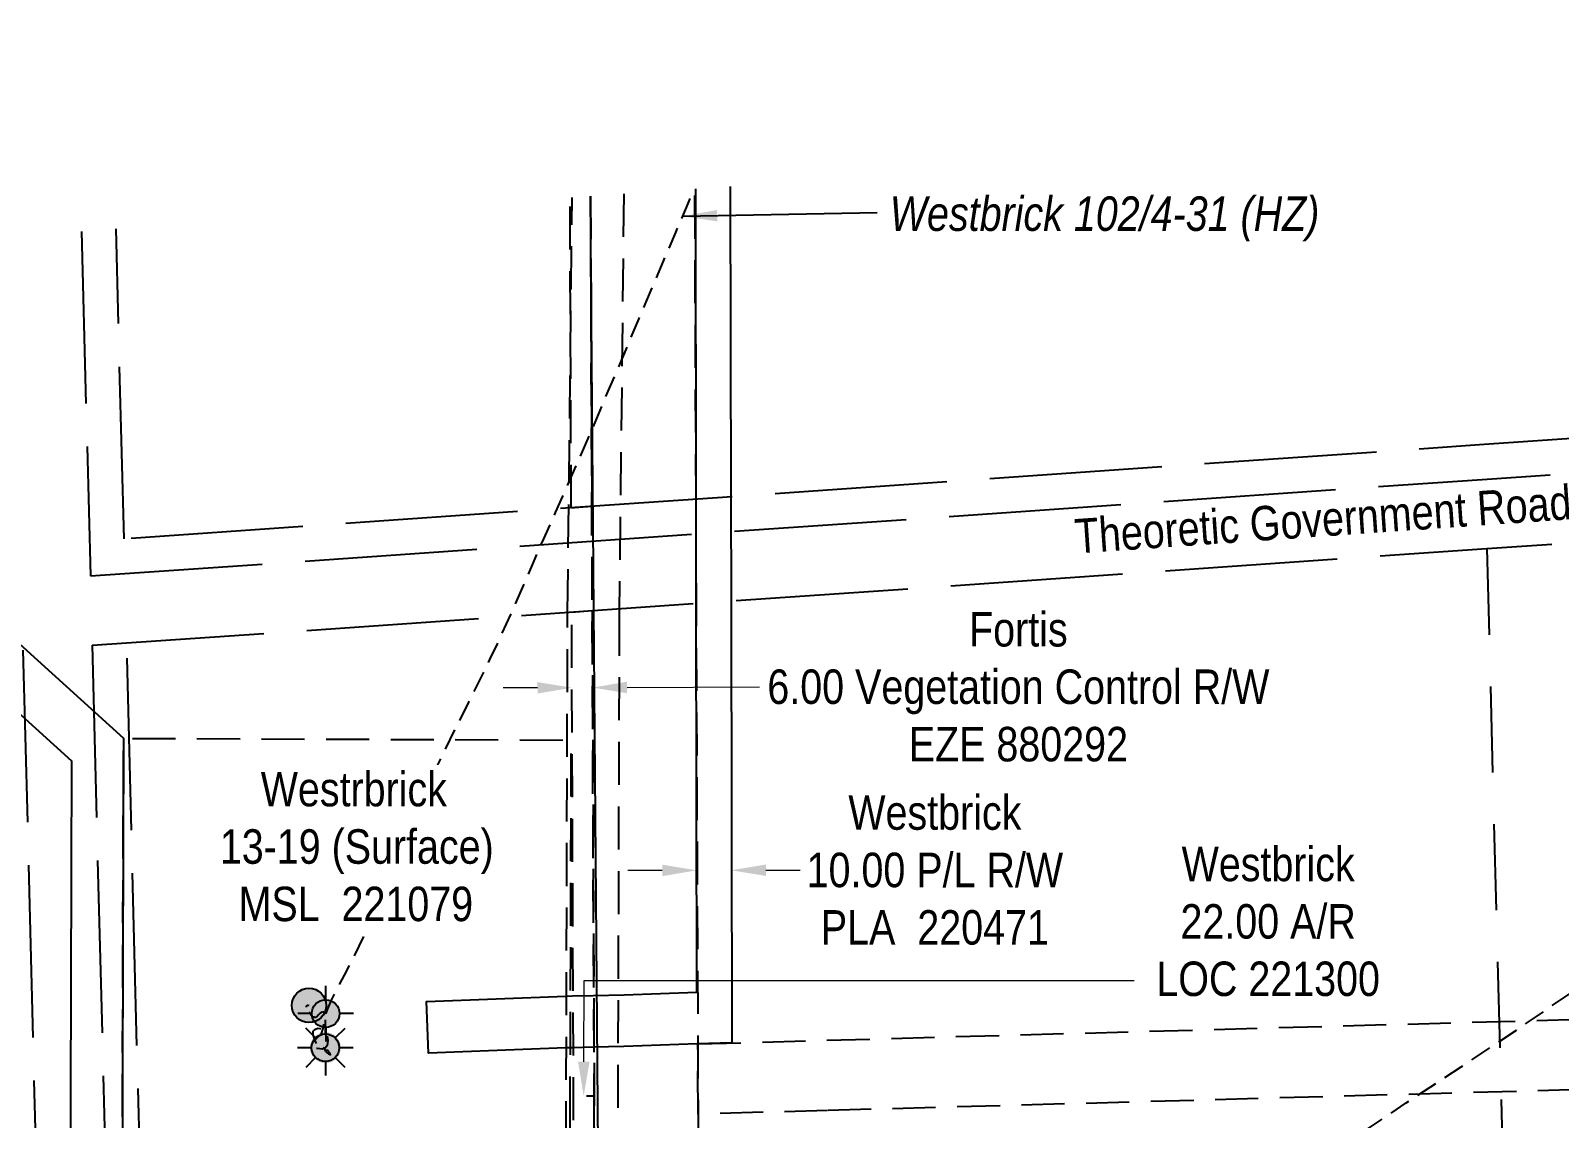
# Model space of a CAD drawing. Extents: x 622647 to 625054, y 5841508 to 5846238.
# Drawn here: x 624105.8 to 624549.8, y 5843339.3 to 5843655.1 of the extents above; entities that cross this region are included whole.
import ezdxf
from ezdxf.enums import TextEntityAlignment as Align

# ---------------------------------------------------------------- set-up
doc = ezdxf.new("R2010")
doc.units = 0
doc.header["$LTSCALE"] = 5
doc.header["$PDSIZE"] = 0.5
for name, pattern in [('DASHED1', [0.375, 0.25, -0.125]), ('foc-ACCESSROAD', [3.75, 2.5, -1.25]), ('foc-DOT', [1, 0.2, -0.8]), ('foc-FLOWLINE', [3.75, 2.5, -1.25]), ('foc-LSD', [8, 5, -3]), ('foc-UNSURVEYED', [12.5, 10, -2.5])]:
    doc.linetypes.add(name, pattern=pattern)
doc.layers.get('Defpoints').update_dxf_attribs({"color": 9})
for name, color, linetype in [('ABADATA-DRILL-T', 8, 'Continuous'), ('AS-POWER', 104, 'foc-POWER'), ('C-AR', 13, 'foc-ACCESSROAD'), ('C-RW', 13, 'Continuous'), ('C-WS', 13, 'foc-ACCESSROAD'), ('DETAIL-HZ-Existing', 8, 'foc-DOT'), ('DRILL-T', 8, 'Continuous'), ('F-AR', 190, 'foc-ACCESSROAD'), ('F-EZE', 190, 'foc-FLOWLINE'), ('F-RW', 190, 'Continuous'), ('F-WS', 190, 'foc-ACCESSROAD'), ('F-WS-S', 190, 'Continuous'), ('L-ROAD-T', 7, 'Continuous'), ('L-SECTION-LSD', 7, 'foc-LSD'), ('L-USEC', 7, 'foc-UNSURVEYED')]:
    doc.layers.add(name, color=color, linetype=linetype)
for name, color, linetype, lineweight in [('C-WS-T', 13, 'Continuous', 9), ('F-AR-T', 190, 'Continuous', 9), ('F-EZE-T', 190, 'Continuous', 9), ('F-RW-T', 190, 'Continuous', 9), ('F-WS-T', 190, 'Continuous', 9)]:
    doc.layers.add(name, color=color, linetype=linetype, lineweight=lineweight)
doc.styles.add('80CG', font='ARIALN.TTF', dxfattribs={"height": 10})
doc.styles.add('80L', font='ARIALN.TTF', dxfattribs={"height": 10})
doc.styles.add('foc-LtypeFont', font='ARIALN.TTF', dxfattribs={"height": 7.35})
doc.linetypes.add('foc-POWER', pattern='A,6,-1,["P",foc-LtypeFont,S=0.2,R=0,X=-0.625,Y=-0.75],-1.24,4', length=12.24)
doc.linetypes.add('foc-POWER-NOLINE', pattern='A,0,-4,["P",foc-LtypeFont,S=0.2,R=0,X=-0.625,Y=-0.75],-8.24', length=12.24)
doc.dimstyles.new('Compass 5 000', dxfattribs={"dimscale": 5, "dimtxt": 9, "dimasz": 2, "dimexe": 0.2, "dimexo": 0.0625, "dimgap": 0.5, "dimtad": 0, "dimtih": 1, "dimtoh": 1, "dimzin": 0, "dimdsep": 46, "dimtxsty": '80CG', "dimcen": 0.1, "dimse1": 1, "dimse2": 1, "dimclrd": 256, "dimclrt": 256, "dimaunit": 1, "dimadec": 4, "dimazin": 0, "dimtfac": 0.06, "dimtofl": 0, "dimtmove": 0, "dimatfit": 1, "dimfxl": 0.2, "dimtolj": 1, "dimtzin": 0, "dimlwd": -1, "dimarcsym": 0})

# ---------------------------------------------------------------- blocks, each defined once
blk = doc.blocks.new('*D434')
at = {"layer": 'C-WS-T', "transparency": 16777216}
for p, q in [((624107.41, 5843312.69), (624097.41, 5843312.72)), ((624142.41, 5843312.58), (624152.41, 5843312.55))]:
    blk.add_line(p, q, dxfattribs=at)
for points in [[(624107.42, 5843314.36), (624107.41, 5843311.02), (624117.41, 5843312.66)], [(624142.41, 5843314.25), (624142.4, 5843310.92), (624132.41, 5843312.61)]]:
    blk.add_solid(points, dxfattribs=at)
at = {"layer": 'Defpoints', "color": 0, "transparency": 16777216}
for p in [(624117.42, 5843313.49), (624132.41, 5843313.45), (624132.41, 5843312.61)]:
    blk.add_point(p, dxfattribs=at)
at = {"layer": 'C-WS-T', "transparency": 16777216, "insert": (624058.33, 5843312.72), "char_height": 10, "attachment_point": 5, "style": '80CG'}
blk.add_mtext('\\A1;Obsidian\\P15.00 P/L R/W\\PPLA 200545', dxfattribs=at)
blk = doc.blocks.new('*D435')
at = {"layer": 'Defpoints', "color": 0, "transparency": 16777216}
for p in [(624299.29, 5843418.02), (624309.36, 5843418.04), (624309.37, 5843411.36)]:
    blk.add_point(p, dxfattribs=at)
at = {"layer": 'F-RW-T', "transparency": 16777216}
for p, q in [((624289.3, 5843411.33), (624279.3, 5843411.32)), ((624319.37, 5843411.37), (624329.37, 5843411.39))]:
    blk.add_line(p, q, dxfattribs=at)
for points in [[(624289.3, 5843413), (624289.31, 5843409.66), (624299.3, 5843411.34)], [(624319.37, 5843413.04), (624319.37, 5843409.71), (624309.37, 5843411.36)]]:
    blk.add_solid(points, dxfattribs=at)
at = {"layer": 'F-RW-T', "transparency": 16777216, "insert": (624368.46, 5843411.39), "char_height": 10, "attachment_point": 5, "style": '80CG'}
blk.add_mtext('\\A1;Westbrick\\P10.00 P/L R/W\\PPLA  220471', dxfattribs=at)
blk = doc.blocks.new('*D436')
at = {"layer": 'Defpoints', "color": 0, "transparency": 16777216}
for p in [(624261.27, 5843309.21), (624261.22, 5843295.24), (624276.22, 5843295.19)]:
    blk.add_point(p, dxfattribs=at)
at = {"layer": 'F-EZE-T', "transparency": 16777216}
for p, q in [((624251.27, 5843309.24), (624241.27, 5843309.27)), ((624286.26, 5843309.13), (624303.41, 5843309.08))]:
    blk.add_line(p, q, dxfattribs=at)
for points in [[(624251.27, 5843310.9), (624251.26, 5843307.57), (624261.27, 5843309.21)], [(624286.26, 5843310.8), (624286.25, 5843307.47), (624276.26, 5843309.16)]]:
    blk.add_solid(points, dxfattribs=at)
at = {"layer": 'F-EZE-T', "transparency": 16777216, "insert": (624362.55, 5843309.08), "char_height": 10, "attachment_point": 5, "style": '80CG'}
blk.add_mtext('\\A1;Fortis\\P15.00 Power Line R/W\\PEZE 100230', dxfattribs=at)
blk = doc.blocks.new('*D439')
at = {"layer": 'Defpoints', "color": 0, "transparency": 16777216}
for p in [(624263.04, 5843466.58), (624269.04, 5843466.6), (624269.05, 5843464.39)]:
    blk.add_point(p, dxfattribs=at)
at = {"layer": 'F-EZE-T', "transparency": 16777216}
for p, q in [((624279.05, 5843464.42), (624317.55, 5843464.58)), ((624253.05, 5843464.32), (624243.05, 5843464.28))]:
    blk.add_line(p, q, dxfattribs=at)
for points in [[(624253.04, 5843465.99), (624253.06, 5843462.66), (624263.05, 5843464.36)], [(624279.04, 5843466.09), (624279.05, 5843462.76), (624269.05, 5843464.39)]]:
    blk.add_solid(points, dxfattribs=at)
at = {"layer": 'F-EZE-T', "transparency": 16777216, "insert": (624392.71, 5843464.58), "char_height": 10, "attachment_point": 5, "style": '80CG'}
blk.add_mtext('\\A1;Fortis\\P6.00 Vegetation Control R/W\\PEZE 880292', dxfattribs=at)
blk = doc.blocks.new('Gabd')
h = blk.add_hatch(color=255)
h.dxf.hatch_style = 1
edge = h.paths.add_edge_path()
edge.add_arc((0, 0), 0.8, 0, 360)
for p, q in [((0, 0.808), (0, 1.616)), ((-0.808, 0), (-1.616, 0)), ((1.616, 0), (0.808, 0)), ((0, -0.808), (0, -1.616))]:
    blk.add_line(p, q)
blk.add_circle((0, 0), 0.8)
blk = doc.blocks.new('GAS')
h = blk.add_hatch(color=255)
h.dxf.hatch_style = 1
edge = h.paths.add_edge_path()
edge.add_arc((0, 0), 0.9, 0, 360)
for p, q in [((-0.571, 0.571), (-1.142, 1.142)), ((0, 0.808), (0, 1.616)), ((0.571, 0.571), (1.142, 1.142)), ((-0.808, 0), (-1.616, 0)), ((1.616, 0), (0.808, 0)), ((-0.571, -0.571), (-1.142, -1.142)), ((0, -0.808), (0, -1.616)), ((1.142, -1.142), (0.571, -0.571))]:
    blk.add_line(p, q)
blk.add_circle((0, 0), 0.8)
blk = doc.blocks.new('BH-Existing')
at = {"layer": 'ABADATA-DRILL-T'}
h = blk.add_hatch(color=256, dxfattribs=at)
h.dxf.hatch_style = 1
edge = h.paths.add_edge_path()
edge.add_arc((0, 0), 0.5, 0, 360)
blk.add_circle((0, 0), 0.5, dxfattribs=at)

msp = doc.modelspace()

# ---------------------------------------------------------------- linework, layer by layer
at = {"layer": 'AS-POWER', "linetype": 'foc-POWER-NOLINE', "flags": 128}
msp.add_lwpolyline([(624284.84, 5842904.246), (624270.169, 5842948.847), (624270.609, 5843053.025), (624270.654, 5843069.064), (624270.936, 5843164.282), (624271.273, 5843259.039), (624268.488, 5843607.069)], dxfattribs=at)
at = {"layer": 'C-AR'}
msp.add_lwpolyline([(624298.657, 5843607.187), (624301.226, 5842951.057), (624316.36, 5842905.054), (624295.297, 5842904.514), (624288.677, 5842904.344), (624284.84, 5842904.246), (624271.076, 5842946.088), (624268.488, 5843607.069)], dxfattribs=at)
at = {"layer": 'C-RW'}
msp.add_lwpolyline([(623975.454, 5843592.279), (624132.827, 5843449.674), (624132.032, 5843189.759), (624201.447, 5843114.154), (624190.387, 5843104.03), (624117.02, 5843183.939), (624117.812, 5843443.045), (623953.706, 5843591.75)], dxfattribs=at)
at = {"layer": 'C-WS'}
msp.add_lwpolyline([(624337.311, 5843341.628), (624299.701, 5843340.583), (624299.621, 5843360.977), (624686.725, 5843371.779), (624686.347, 5843385.345), (624760.804, 5843387.414), (624764.84, 5843387.526), (624777.844, 5843387.887), (624782.131, 5843388.006), (624808.292, 5843388.734), (624811.68, 5843266.789), (624689.736, 5843263.4), (624687.292, 5843351.353), (624337.311, 5843341.628)], close=True, dxfattribs=at)
at = {"layer": 'DETAIL-HZ-Existing', "linetype": 'DASHED1', "ltscale": 5, "flags": 128}
for points in [[(624189.458, 5843112.403), (624189.458, 5843112.403), (624189.553, 5843112.226), (624189.755, 5843111.751), (624190.047, 5843111.308), (624190.549, 5843110.831), (624190.914, 5843110.63), (624190.975, 5843111.002), (624190.795, 5843111.787), (624190.014, 5843112.958), (624188.608, 5843113.972), (624186.983, 5843114.531), (624186.621, 5843114.632), (624186.107, 5843114.769), (624185.102, 5843114.943), (624184.279, 5843115.462), (624184.431, 5843116.146), (624185.055, 5843116.402), (624185.907, 5843116.344), (624186.56, 5843116.241), (624187.043, 5843116.113), (624187.436, 5843116.003), (624187.822, 5843115.783), (624188.157, 5843115.561), (624188.411, 5843115.408), (624188.782, 5843115.397), (624189.185, 5843115.667), (624189.369, 5843115.902), (624189.384, 5843116.103), (624189.323, 5843116.541), (624189.04, 5843117.054), (624188.968, 5843117.122), (624188.887, 5843117.16), (624188.816, 5843117.209), (624188.842, 5843117.339), (624189.026, 5843117.574), (624189.377, 5843117.933), (624189.906, 5843118.387), (624190.622, 5843118.935), (624191.505, 5843119.608), (624192.536, 5843120.375), (624193.755, 5843121.216), (624195.193, 5843122.103), (624196.86, 5843123.016), (624198.784, 5843124.035), (624200.923, 5843125.29), (624203.187, 5843126.749), (624205.595, 5843128.401), (624208.18, 5843130.217), (624210.992, 5843132.12), (624214.002, 5843134.117), (624217.258, 5843136.261), (624220.752, 5843138.511), (624224.402, 5843140.915), (624228.306, 5843143.536), (624232.338, 5843146.24), (624236.676, 5843149.121), (624241.262, 5843152.099), (624246.054, 5843155.203), (624251.052, 5843158.481), (624256.316, 5843161.887), (624261.659, 5843165.395), (624267.144, 5843169.166), (624272.683, 5843173.209), (624278.256, 5843177.472), (624283.874, 5843181.907), (624289.502, 5843186.363), (624295.426, 5843190.975), (624301.579, 5843195.654), (624307.909, 5843200.447), (624314.366, 5843205.314), (624320.913, 5843210.223), (624327.549, 5843215.174), (624334.274, 5843220.147), (624341.04, 5843225.101), (624347.854, 5843230.117), (624354.736, 5843235.204), (624361.747, 5843240.335), (624368.847, 5843245.528), (624376.085, 5843250.805), (624383.343, 5843256.042), (624391.23, 5843261.735), (624405.029, 5843271.741), (624408.221, 5843274.073), (624412.385, 5843277.11), (624419.905, 5843282.674), (624427.483, 5843288.35), (624434.933, 5843293.922), (624442.649, 5843299.631), (624450.339, 5843305.229), (624458.118, 5843310.849), (624465.926, 5843316.501), (624473.656, 5843322.08), (624489.281, 5843333.063), (624505.311, 5843343.825), (624521.299, 5843354.287), (624537.351, 5843365.001), (624553.27, 5843375.801), (624569.258, 5843386.673), (624585.099, 5843397.401), (624601.234, 5843407.986), (624617.547, 5843418.266), (624633.9, 5843428.527), (624650.017, 5843439.022), (624665.865, 5843449.89), (624681.524, 5843461.094), (624697.131, 5843472.376), (624712.778, 5843483.63), (624728.318, 5843494.79), (624744.037, 5843506.015), (624759.974, 5843516.916), (624776.122, 5843527.361), (624792.264, 5843537.687), (624808.338, 5843548.311), (624824.308, 5843559.093), (624840.045, 5843569.968), (624855.776, 5843581.073), (624871.637, 5843592.232), (624887.282, 5843603.175), (624903.079, 5843614.092), (624918.942, 5843625.111), (624934.715, 5843636.167), (624950.527, 5843647.245), (624961.677, 5843655.094)], [(624191.448, 5843359.861), (624191.448, 5843359.861), (624191.428, 5843359.83), (624191.35, 5843359.778), (624191.221, 5843359.725), (624191.17, 5843359.743), (624191.089, 5843359.802), (624190.909, 5843359.777), (624190.9, 5843359.747), (624190.941, 5843359.728), (624191.033, 5843359.64), (624191.209, 5843359.424), (624191.377, 5843359.089), (624191.506, 5843358.752), (624191.742, 5843358.528), (624192.057, 5843358.326), (624192.352, 5843358.133), (624192.626, 5843357.96), (624192.871, 5843357.796), (624192.954, 5843357.688), (624192.933, 5843357.728), (624192.918, 5843357.888), (624192.833, 5843358.115), (624192.696, 5843358.382), (624192.58, 5843358.599), (624192.476, 5843358.777), (624192.292, 5843358.912), (624192.109, 5843359.017), (624191.898, 5843359.062), (624191.629, 5843359.025), (624191.509, 5843359.012), (624191.259, 5843359.026), (624190.987, 5843359.109), (624190.174, 5843359.578), (624189.355, 5843360.337), (624188.78, 5843361.303), (624188.281, 5843362.431), (624187.88, 5843363.641), (624187.934, 5843364.642), (624188.538, 5843365.288), (624189.253, 5843365.496), (624189.946, 5843365.394), (624190.68, 5843365.233), (624191.444, 5843364.712), (624191.952, 5843363.625), (624192.125, 5843361.919), (624191.981, 5843360.505), (624191.529, 5843359.793), (624190.568, 5843359.448), (624189.084, 5843359.59), (624187.977, 5843359.822), (624187.775, 5843359.897), (624187.405, 5843360.288), (624187.377, 5843361.007), (624187.97, 5843361.682), (624188.829, 5843362.525), (624189.747, 5843363.388), (624190.05, 5843363.656), (624190.197, 5843363.78), (624190.304, 5843363.913), (624190.361, 5843364.014), (624190.548, 5843364.529), (624190.765, 5843365.445), (624190.992, 5843366.731), (624191.254, 5843368.238), (624191.682, 5843369.86), (624192.357, 5843371.628), (624193.237, 5843373.621), (624194.349, 5843375.91), (624195.616, 5843378.393), (624197, 5843380.959), (624199.892, 5843386.435), (624202.71, 5843392.409), (624205.185, 5843398.884), (624206.249, 5843402.293), (624207.31, 5843405.761), (624208.452, 5843409.251), (624209.912, 5843412.769), (624211.738, 5843416.477), (624213.755, 5843420.54), (624215.824, 5843424.904), (624217.989, 5843429.461), (624220.288, 5843434.202), (624222.694, 5843439.105), (624225.166, 5843444.149), (624227.694, 5843449.336), (624230.378, 5843454.696), (624233.215, 5843460.34), (624236.163, 5843466.307), (624239.215, 5843472.547), (624242.272, 5843478.958), (624245.323, 5843485.628), (624248.384, 5843492.668), (624251.577, 5843500.022), (624254.896, 5843507.559), (624258.253, 5843515.168), (624261.666, 5843522.907), (624265.167, 5843530.759), (624268.663, 5843538.791), (624272.126, 5843546.942), (624275.639, 5843555.085), (624279.119, 5843563.326), (624282.581, 5843571.517), (624286.101, 5843579.79), (624289.629, 5843588.133), (624293.217, 5843596.487), (624296.803, 5843604.901), (624298.657, 5843609.159)], [(624191.532, 5843369.768), (624191.532, 5843369.768), (624191.43, 5843369.855), (624191.338, 5843369.943), (624191.205, 5843370.04), (624191.083, 5843370.107), (624190.982, 5843370.154), (624190.75, 5843370.228), (624190.64, 5843370.235), (624190.54, 5843370.223), (624190.422, 5843370.17), (624190.283, 5843370.096), (624190.136, 5843370.002), (624190.008, 5843369.909), (624189.871, 5843369.816), (624189.733, 5843369.702), (624189.597, 5843369.578), (624189.48, 5843369.445), (624189.354, 5843369.272), (624189.034, 5843368.904), (624188.887, 5843368.75), (624188.789, 5843368.688), (624188.739, 5843368.686), (624188.67, 5843368.664), (624188.54, 5843368.641), (624188.37, 5843368.657), (624188.179, 5843368.692), (624187.997, 5843368.747), (624187.743, 5843368.911), (624187.569, 5843369.066), (624187.425, 5843369.203), (624186.996, 5843369.962), (624186.202, 5843370.502), (624185.702, 5843370.489), (624185.819, 5843370.592), (624185.688, 5843370.629), (624185.754, 5843370.431), (624185.975, 5843370.376), (624185.951, 5843370.916), (624185.958, 5843371.826), (624186.177, 5843372.242), (624186.539, 5843372.181), (624186.68, 5843372.135)]]:
    msp.add_lwpolyline(points, dxfattribs=at)
at = {"layer": 'F-AR', "flags": 128}
msp.add_lwpolyline([(624262.384, 5843323.828), (624269.442, 5843323.805), (624269.511, 5843345.797), (624262.454, 5843345.82)], close=True, dxfattribs=at)
at = {"layer": 'F-AR-T'}
for p, q in [((624266.498, 5843355.803), (624266.572, 5843379.334)), ((624266.572, 5843379.334), (624426.325, 5843379.334))]:
    msp.add_line(p, q, dxfattribs=at)
msp.add_solid([(624264.831, 5843355.809), (624268.164, 5843355.798), (624266.466, 5843345.807)], dxfattribs=at)
at = {"layer": 'F-EZE'}
for points in [[(624353.091, 5842586.81), (624350.986, 5842686.855), (624348.981, 5842782.198), (624345.245, 5842783.692), (624307.199, 5842798.911), (624285.344, 5842883.393), (624263.82, 5842966.089), (624261.357, 5842975.582), (624260.542, 5843069.302), (624261.799, 5843486.244), (624263.101, 5843606.695)], [(624268.488, 5843607.069), (624268.841, 5843516.968), (624263.779, 5843516.617), (624262.845, 5843516.553), (624262.492, 5843606.653)], [(624278.107, 5843607.735), (624276.793, 5843486.14), (624275.537, 5843069.345), (624276.335, 5842977.594), (624295.297, 5842904.513), (624319.816, 5842810.022), (624348.646, 5842798.491), (624348.622, 5842799.588), (624363.622, 5842799.897), (624365.978, 5842687.893), (624368.082, 5842587.848)]]:
    msp.add_lwpolyline(points, dxfattribs=at)
msp.add_lwpolyline([(624268.959, 5843486.74), (624271.076, 5842946.088), (624284.84, 5842904.246), (624285.354, 5842883.399), (624265.082, 5842945.093), (624262.963, 5843486.324)], close=True, dxfattribs=at)
at = {"layer": 'F-RW'}
msp.add_lwpolyline([(624309.037, 5843609.878), (624309.208, 5843519.754), (624309.256, 5843489.52), (624309.447, 5843361.296), (624299.385, 5843360.969), (624278.135, 5843360.25), (624269.194, 5843360.012), (624263.135, 5843359.853), (624261.284, 5843359.856), (624221.41, 5843358.276), (624220.817, 5843373.232), (624261.297, 5843374.838), (624263.197, 5843374.878), (624269.17, 5843375.009), (624278.207, 5843375.224), (624299.361, 5843375.995), (624299.18, 5843488.822), (624299.132, 5843519.056), (624298.988, 5843609.182)], dxfattribs=at)
at = {"layer": 'F-WS', "flags": 128}
msp.add_lwpolyline([(624132.032, 5843189.759), (624132.827, 5843449.674), (624262.78, 5843449.142), (624261.96, 5843189.327)], dxfattribs=at)
at = {"layer": 'L-SECTION-LSD', "flags": 128}
msp.add_lwpolyline([(624528.785, 5843504.74), (624549.388, 5842700.611)], dxfattribs=at)
at = {"layer": 'L-USEC'}
for p, q in [((624120.639, 5843596.826), (624123.191, 5843496.799)), ((624132.973, 5843507.555), (624130.678, 5843597.521))]:
    msp.add_line(p, q, dxfattribs=at)
at = {"layer": 'L-USEC', "flags": 128}
for points in [[(624933.131, 5843562.991), (624528.012, 5843534.924), (624528.012, 5843534.924), (624132.973, 5843507.555)], [(624123.191, 5843496.799), (624527.395, 5843524.802), (624932.517, 5843552.87)], [(624123.704, 5843476.677), (624528.785, 5843504.74), (624933.907, 5843532.809)], [(624103.623, 5843475.285), (624113.88, 5843073.219), (624124.136, 5842671.153)], [(624123.704, 5843476.677), (624133.983, 5843073.732), (624144.239, 5842671.666)], [(624154.257, 5842673.24), (624144.002, 5843075.307), (624133.744, 5843477.372)]]:
    msp.add_lwpolyline(points, dxfattribs=at)

# ---------------------------------------------------------------- block references
at = {"layer": 'ABADATA-DRILL-T', "xscale": 10.00000000000002, "yscale": 10.00000000000002, "zscale": 10.00000000000002}
msp.add_blockref('BH-Existing', (624186.68, 5843372.135), dxfattribs=at)
at = {"layer": 'F-WS-S'}
for name, p, xscale, yscale, zscale in [('Gabd', (624191.532, 5843369.768), 5.001828668561226, 5.001828668561226, 5.001828668561226), ('GAS', (624191.448, 5843359.861), 5.000000000000008, 5.000000000000008, 5.000000000000008)]:
    msp.add_blockref(name, p, dxfattribs=dict(at, xscale=xscale, yscale=yscale, zscale=zscale))

# ---------------------------------------------------------------- texts
at = {"layer": 'DRILL-T', "insert": (624355.363, 5843606.96), "char_height": 10, "attachment_point": 1, "style": '80L'}
msp.add_mtext_dynamic_manual_height_columns('{\\fArial Narrow|b0|i1|c0|p34;Westbrick 102/4-31 (HZ)}', width=125.72756, gutter_width=50, heights=[0], dxfattribs=at)
at = {"layer": 'F-AR-T', "insert": (624465.251, 5843396.462), "char_height": 9.99639, "attachment_point": 5, "style": '80CG'}
msp.add_mtext('\\A1;Westbrick\\P22.00 A/R\\PLOC 221300', dxfattribs=at)
at = {"layer": 'L-ROAD-T', "style": '80L'}
msp.add_text('Theoretic Government Road Allowance', height=9.99639, rotation=3.9633, dxfattribs=at).set_placement((624508.798, 5843515.201), align=Align.MIDDLE_CENTER)

# ---------------------------------------------------------------- dimensions: what is measured, and where the dimension line sits
at = {"layer": 'C-WS-T'}
dim = msp.add_linear_dim(base=(624132.408, 5843312.614), p1=(624117.416, 5843313.494), p2=(624132.41, 5843313.448), angle=359.8248, text='Obsidian\\P15.00 P/L R/W\\PPLA 200545', dimstyle='Compass 5 000', dxfattribs=at)
dim.commit()
dim.dimension.update_dxf_attribs({"geometry": '*D434', "text_midpoint": (624058.327, 5843312.721), "dimtype": 161})
at = {"layer": 'F-EZE-T'}
for base, p1, p2, angle, text, picture, middle in [((624269.047, 5843464.386), (624263.04, 5843466.581), (624269.038, 5843466.604), 0.22432, 'Fortis\\P6.00 Vegetation Control R/W\\PEZE 880292', '*D439', (624392.708, 5843464.576)), ((624261.265, 5843309.208), (624276.218, 5843295.19), (624261.223, 5843295.235), 179.82731, 'Fortis\\P15.00 Power Line R/W\\PEZE 100230', '*D436', (624362.548, 5843309.081))]:
    dim = msp.add_linear_dim(base=base, p1=p1, p2=p2, angle=angle, text=text, dimstyle='Compass 5 000', dxfattribs=at)
    dim.commit()
    dim.dimension.update_dxf_attribs({"geometry": picture, "text_midpoint": middle, "dimtype": 161})
at = {"layer": 'F-RW-T'}
dim = msp.add_linear_dim(base=(624309.372, 5843411.36), p1=(624299.294, 5843418.02), p2=(624309.362, 5843418.035), angle=0.08522, text='Westbrick\\P10.00 P/L R/W\\PPLA  220471', dimstyle='Compass 5 000', dxfattribs=at)
dim.commit()
dim.dimension.update_dxf_attribs({"geometry": '*D435', "text_midpoint": (624368.458, 5843411.39), "dimtype": 161})

# ---------------------------------------------------------------- leaders
at = {"layer": 'DRILL-T'}
msp.add_leader([(624295.219, 5843601.183), (624351.699, 5843602.26)], dimstyle='Compass 5 000', dxfattribs=at)

# ---------------------------------------------------------------- next in the draw order: texts
at = {"layer": 'F-WS-T', "insert": (624160.115, 5843439.925), "char_height": 9.99639, "attachment_point": 1, "style": '80L', "bg_fill": 3, "box_fill_scale": 1.2, "bg_fill_color": 256, "bg_fill_transparency": 0}
msp.add_mtext_dynamic_manual_height_columns('\\pi12.556;Westrbrick\\P\\pi0.67794;13-19 (Surface)\\P\\pi6.1194;MSL  221079', width=78.99495, gutter_width=50, heights=[0], dxfattribs=at)

doc.saveas('drawing.dxf')
